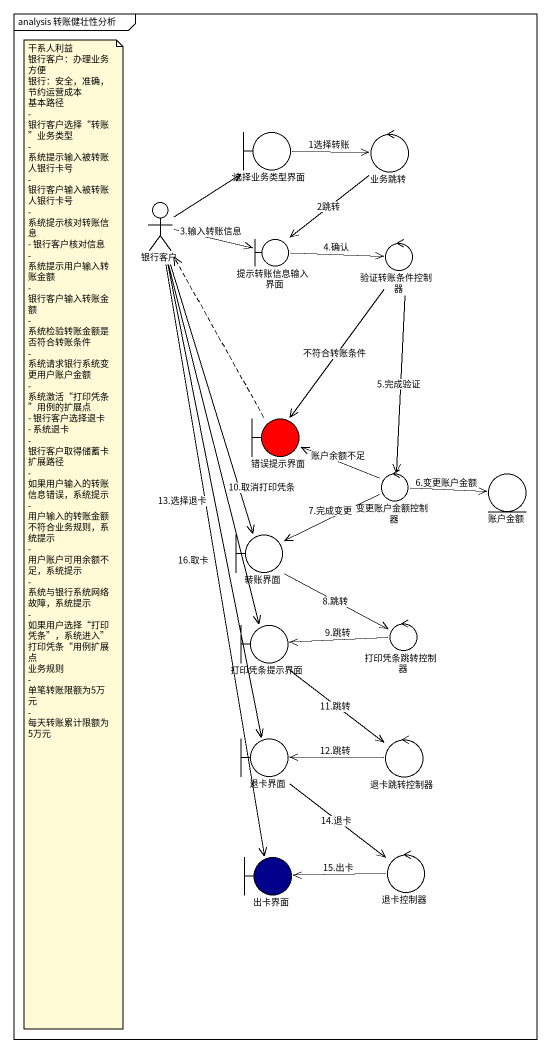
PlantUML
@startuml
mainframe analysis 转账健壮性分析
boundary 选择业务类型界面
control 业务跳转
actor 银行客户
boundary 提示转账信息输入界面
control 验证转账条件控制器
boundary 错误提示界面 #FF0000
control 变更账户金额控制器
entity 账户金额
boundary 转账界面
boundary 打印凭条提示界面
control 打印凭条跳转控制器
boundary 退卡界面
control 退卡跳转控制器
boundary 出卡界面 #00008B
control 退卡控制器
选择业务类型界面 -right-> 业务跳转 : 1选择转账
业务跳转 --> 提示转账信息输入界面 : 2跳转
银行客户 -up-> 选择业务类型界面
银行客户 -right-> 提示转账信息输入界面 : 3.输入转账信息
银行客户 --> 转账界面
银行客户 --> 打印凭条提示界面 : 10.取消打印凭条
银行客户 --> 退卡界面 : 13.选择退卡
银行客户 --> 出卡界面 : 16.取卡
提示转账信息输入界面 -right-> 验证转账条件控制器 : 4.确认
验证转账条件控制器 --> 错误提示界面 : 不符合转账条件
验证转账条件控制器 --> 变更账户金额控制器 : 5.完成验证
错误提示界面 .up.> 银行客户
变更账户金额控制器 -left-> 错误提示界面 : 账户余额不足
变更账户金额控制器 -right-> 账户金额 : 6.变更账户金额
变更账户金额控制器 -left-> 转账界面 : 7.完成变更
转账界面 --> 打印凭条跳转控制器 : 8.跳转
打印凭条提示界面 --> 退卡跳转控制器 : 11.跳转
打印凭条跳转控制器 -left-> 打印凭条提示界面 : 9.跳转
退卡界面 --> 退卡控制器 : 14.退卡
退卡跳转控制器 -left-> 退卡界面 : 12.跳转
退卡控制器 -left-> 出卡界面 : 15.出卡
note as N1
  干系人利益
  银行客户：办理业务方便
  银行：安全，准确，节约运营成本
  基本路径
  - 银行客户选择“转账”业务类型
  - 系统提示输入被转账人银行卡号
  - 银行客户输入被转账人银行卡号
  - 系统提示核对转账信息
  - 银行客户核对信息
  - 系统提示用户输入转账金额
  - 银行客户输入转账金额
  - 系统检验转账金额是否符合转账条件
  - 系统请求银行系统变更用户账户金额
  - 系统激活“打印凭条”用例的扩展点
  - 银行客户选择退卡
  - 系统退卡
  - 银行客户取得储蓄卡
  扩展路径
  - 如果用户输入的转账信息错误，系统提示
  - 用户输入的转账金额不符合业务规则，系统提示
  - 用户账户可用余额不足，系统提示
  - 系统与银行系统网络故障，系统提示
  - 如果用户选择“打印凭条”，系统进入”打印凭条“用例扩展点
  业务规则
  - 单笔转账限额为5万元
  - 每天转账累计限额为5万元
end note
@enduml
